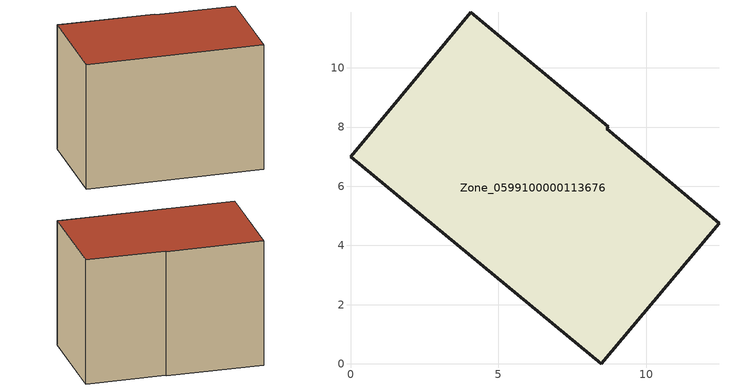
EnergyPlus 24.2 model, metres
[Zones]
Zone_0599100000113676
 floor ground (C_G): 0,7 4.07,11.88 8.71,8.02 8.66,7.95 12.45,4.76 8.47,0 z0
 wall outside (C_F): 4.07,11.88 0,7 8.47,0 12.45,4.76 8.66,7.95 8.71,8.02 4.07,11.88 z0:8.03
 roof outside (C_R): 8.47,0 12.45,4.76 8.66,7.95 8.71,8.02 4.07,11.88 0,7 z8.03
[BUILDING]
Pand.0599100000113676: North Axis=0; Terrain=City; Loads Convergence Tolerance Value=0.04; Temperature Convergence Tolerance Value=0.4; Solar Distribution=FullExterior; Maximum Number of Warmup Days=25; Minimum Number of Warmup Days=1
[Site:Location]
Rotterdam.The.Hague.AP_ZH_NLD Design_Conditions: Latitude=51.96; Longitude=4.45; Time Zone=1; Elevation=-4.5
[SITE:GROUNDTEMPERATURE:BUILDINGSURFACE]
18, 18, 18, 18, 18, 18, 18, 18, 18, 18, 18, 18
[MATERIAL] Thermal Absorptance=0.9; Solar Absorptance=0.7; Visible Absorptance=0.7
Name | Roughness | Thickness | Conductivity | Density | Specific Heat
G.TC.1946-1964 | MediumSmooth | 0.15 | 1 | 540 | 1210
F.TC.1946-1964 | Rough | 0.3 | 0.857143 | 1920 | 840
R.TC.1946-1964 | MediumRough | 0.2 | 0.235294 | 1500 | 1000
[CONSTRUCTION]
C_G: G.TC.1946-1964
C_F: F.TC.1946-1964
C_R: R.TC.1946-1964
[ZONE]
Zone_0599100000113676: Type=1; Multiplier=1; Ceiling Height=Autocalculate; Volume=Autocalculate; Floor Area=autocalculate; Part of Total Floor Area=Yes
[ZONEINFILTRATION:DESIGNFLOWRATE]
Infil_Zone_0599100000113676: Zone or ZoneList or Space or SpaceList=Zone_0599100000113676; Schedule=AlwaysOn; Design Flow Rate Calculation Method=Flow/Area; Flow Rate per Floor Area=0.003; Constant Term Coefficient=1; Temperature Term Coefficient=0; Velocity Term Coefficient=0; Velocity Squared Term Coefficient=0
[HVACTEMPLATE:ZONE:IDEALLOADSAIRSYSTEM]
Zone_0599100000113676: Maximum Heating Supply Air Temperature=50; Minimum Cooling Supply Air Temperature=13; Maximum Heating Supply Air Humidity Ratio=0.0156; Minimum Cooling Supply Air Humidity Ratio=0.0077; Heating Limit=NoLimit; Cooling Limit=NoLimit; Dehumidification Control Type=ConstantSensibleHeatRatio; Cooling Sensible Heat Ratio=0.7; Dehumidification Setpoint=60; Humidification Control Type=None; Humidification Setpoint=30; Outdoor Air Method=None; Outdoor Air Flow Rate per Person=0.00944; Outdoor Air Flow Rate per Zone Floor Area=0; Outdoor Air Flow Rate per Zone=0; Demand Controlled Ventilation Type=None; Outdoor Air Economizer Type=NoEconomizer; Heat Recovery Type=None; Sensible Heat Recovery Effectiveness=0.7; Latent Heat Recovery Effectiveness=0.65
[ZONECONTROL:THERMOSTAT]
ThermostatControl_Zone_0599100000113676: Zone or ZoneList=Zone_0599100000113676; Control Type Schedule=DualSetpointControlType; Control 1=Thermostat_Zone_0599100000113676; Temperature Difference Between Cutout And Setpoint=0
[THERMOSTATSETPOINT:DUALSETPOINT]
Thermostat_Zone_0599100000113676: Heating Setpoint Temperature Schedule=HeatingSetpoint_Zone_0599100000113676; Cooling Setpoint Temperature Schedule=CoolingSetpoint_Zone_0599100000113676
[SCHEDULE:COMPACT]
HeatingSetpoint_Zone_0599100000113676: Through: 12/31, For: AllDays, Until: 24:00, 21
CoolingSetpoint_Zone_0599100000113676: Through: 12/31, For: AllDays, Until: 24:00, 24
DualSetpointControlType: Through: 12/31, For: AllDays, Until: 24:00, 4
AlwaysOn: Through: 12/31, For: AllDays, Until: 24:00, 1
